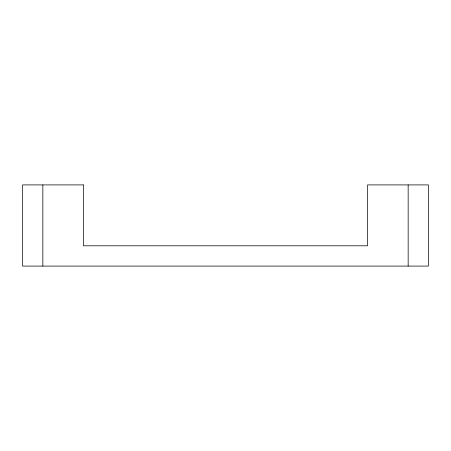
<?xml version="1.0" encoding="UTF-8"?>
<svg xmlns="http://www.w3.org/2000/svg" width="451" height="451" viewBox="0 0 451 451"><rect width="100%" height="100%" fill="white"/><g stroke="black" fill="none" stroke-linecap="round" stroke-linejoin="round"><path stroke-width="0.68" d="M408.155 184.91L408.155 266.09M42.845 184.91L42.845 266.09M83.435 184.91L22.55 184.91L22.55 266.09L428.45 266.09L428.45 184.91L367.565 184.91L367.565 245.795L83.435 245.795L83.435 184.91"/></g></svg>
